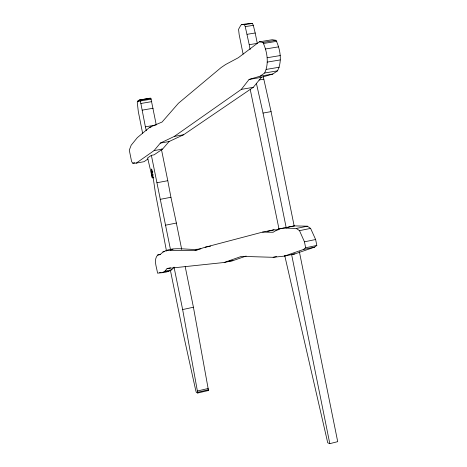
<?xml version="1.0" encoding="UTF-8"?>
<svg xmlns="http://www.w3.org/2000/svg" width="467" height="467" viewBox="0 0 467 467"><rect width="100%" height="100%" fill="white"/><g stroke="black" fill="none" stroke-linecap="round" stroke-linejoin="round"><path stroke-width="0.7" d="M136.247 163.117L154.063 150.613L160.321 143.106L174.279 136.428L241.316 89.384L249.086 79.437L260.101 76.197L264.637 73.015C269.226 63.477 267.217 51.674 262.968 42.433L259.313 41.832L238.322 57.727L225.689 64.475L221.136 67.54L178.458 103.242L162.09 122.01L149.65 127.339L137.31 137.66L131.18 145.208L129.289 150.146L131.612 161.611L132.751 163.181L136.247 163.117L144.023 161.693L148.004 158.978M249.086 79.437L261.403 77.347L272.81 74.043L277.521 70.832C282.313 61.393 280.358 49.49 276.02 40.308L272.249 39.73L259.313 41.832M139.662 100.79L137.508 101.158L137.275 102.489L138.302 111.543L142.651 133.451M261.403 77.347L253.295 87.323L183.601 134.759L169.101 141.524L162.569 149.072L154.098 154.834L151.378 155.33L147.613 157.922L152.289 177.898L151.396 172.125L151.571 168.972L152.131 170.42L155.447 193.28L166.509 251.129M156.264 124.928L150.905 98.444L150.047 98.193L139.195 100.043L138.611 101.52L138.133 101.8L137.508 101.158M160.333 254.486L157.63 255.035C153.223 260.072 156.854 267.503 157.525 273.16C163.292 272.459 170.578 272.605 174.033 267.095L182.644 309.568L197.745 393.016L208.405 390.517L208.358 389.782L193.426 307.233L185.189 266.575M161.909 272.775L164.921 271.181L167.081 268.531L170.56 267.813M200.863 248.806C188.493 251.304 170.076 244.229 160.099 254.597L157.63 255.035M241.585 24.617L244.393 24.71L245.239 26.625L249.226 44.686L257.294 43.373L255.198 33.005L253.307 25.346L252.449 23.432L249.582 23.35L241.585 24.617L240.686 25.446L238.561 29.31L239.151 34.576L243.103 54.137M167.081 268.531L224.154 262.489L241.521 256.36L273.137 257.305L284.35 256.114L303.439 249.471L305.657 247.779L316.824 245.449L315.628 239.513L310.602 228.392L307.356 226.197L294.42 225.894L288.898 226.95L287.684 227.662M284.35 256.114L294.852 253.92L314.53 247.154L316.824 245.449M294.42 225.894L278.39 229.087L273.107 232.262L262.571 232.111L205.141 247.236L195.083 250.394L166.013 250.563M173.053 249.133L170.583 250.078L151.378 155.33M224.154 262.489L232.858 260.679L246.132 256.056M267.661 231.363L273.948 229.817L278.017 229.962M284.753 255.642L327.735 442.809L329.807 443.65L337.711 441.659L299.347 251.637M197.541 390.972L208.212 388.48M197.699 392.28L208.358 389.782M182.644 309.568L193.426 307.233M273.137 257.305L276.528 256.593M159.516 272.751L160.841 272.471M303.439 249.471L314.53 247.154M278.39 229.087L283.755 228.059L296.335 228.445L299.505 230.663L304.455 241.824L315.628 239.513M164.921 271.181L171.792 269.763M296.335 228.445L307.356 226.197M205.141 247.236L210.635 246.115M195.083 250.394L197.722 249.857M299.505 230.663L310.602 228.392M162.785 251.818L164.863 251.392M262.571 232.111L273.948 229.817M165.54 225.193L176.368 223.057L181.716 249.454M160.093 199.368L170.928 197.284L176.368 223.057M156.935 182.749L167.787 180.706L170.928 197.284M151.863 175.084L153.287 174.821M152.289 177.898L153.713 177.629M151.396 172.125L152.826 171.856M132.751 163.181L134.84 162.802M154.063 150.613L162.569 149.072M160.321 143.106L169.101 141.524M174.279 136.428L183.601 134.759M139.195 100.043L140.018 100.3L140.871 103.487L145.389 126.843L155.581 125.045M149.65 127.339L151.069 127.088M256.43 83.465L263.038 113.055L271.076 111.625L294.152 225.923M140.871 103.487L151.763 101.625M241.316 89.384L253.295 87.323M142.219 110.142L153.106 108.262M260.101 76.197L272.81 74.043M139.773 100.026L150.648 98.169M140.018 100.3L150.905 98.444M259.127 79.974L263.814 79.174L271.076 111.625M137.339 101.333L139.493 100.965M140.269 101.018L151.156 99.162M266.324 69.402L279.289 67.219M264.637 73.015L277.521 70.832M267.217 57.727L280.293 55.555M267.194 62.105L280.241 59.928M262.968 42.433L276.02 40.308M263.75 43.443L276.82 41.312M265.454 49.006L278.542 46.858M247.131 34.301L255.198 33.005M244.393 24.71L252.449 23.432M245.239 26.625L253.307 25.346M229.274 261.071L232.858 260.679M292.686 254.153L294.852 253.92M164.804 271.73L168.68 271.374M207.406 390.132L208.405 390.517M197.745 393.016L196.309 392.414L195.632 389.963L183.187 333.374L170.432 270.463M145.389 126.843L146.294 130.678M304.455 241.824L305.657 247.779M263.038 113.055L286.253 228.013M291.589 254.433L329.807 443.65M279.073 229.344L250.224 89.413M161.348 148.95L167.787 180.706M249.226 44.686L250.125 49.595M263.3 76.366L263.814 79.174"/></g></svg>
